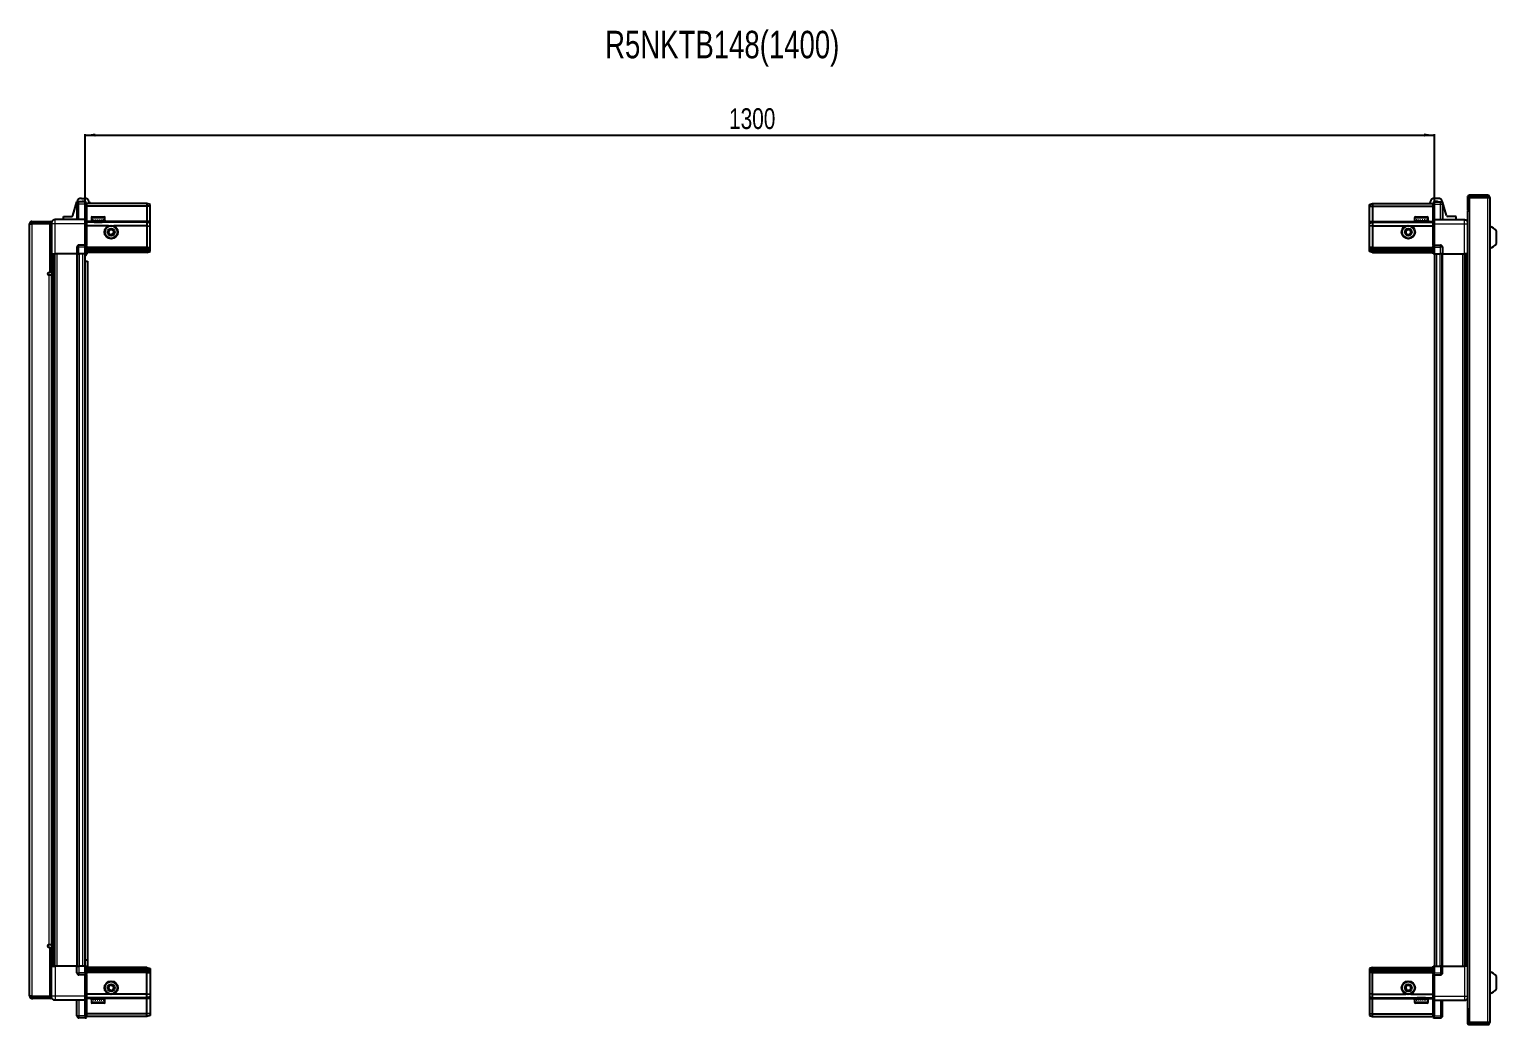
# Model space of a CAD drawing. Header units: millimetres. Extents: x 1256 to 6082, y -566 to 2006.
# Drawn here: x 3003 to 4416, y 1048 to 2006 of the extents above; entities that cross this region are included whole.
import ezdxf

# ---------------------------------------------------------------- set-up
doc = ezdxf.new("R2010")
doc.units = ezdxf.units.MM
doc.layers.add('FORMAT', color=7, linetype='Continuous')
doc.styles.add('SLDTEXTSTYLE0', font='TXT', dxfattribs={"width": 0.75})
doc.dimstyles.new('SLDDIMSTYLE0', dxfattribs={"dimtxt": 20, "dimasz": 10, "dimexe": 0, "dimexo": 0.0625, "dimgap": 5, "dimtad": 2, "dimdec": 1, "dimrnd": 1e-09, "dimzin": 12, "dimdsep": 46, "dimtxsty": 'SLDTEXTSTYLE0', "dimsah": 1, "dimcen": 0.09, "dimadec": 0, "dimazin": 3, "dimtfac": 1, "dimtofl": 0, "dimtmove": 0, "dimatfit": 3, "dimfxl": 0, "dimfrac": 2, "dimtolj": 1, "dimtzin": 12, "dimarcsym": 0})

# ---------------------------------------------------------------- blocks, each defined once
blk = doc.blocks.new('_D_5')
at = {"layer": 'FORMAT'}
for p, q in [((3056.5, 1790.1), (3056.5, 1905.6)), ((3056.5, 1904.6), (4356.5, 1904.6)), ((4356.5, 1790.1), (4356.5, 1905.6))]:
    blk.add_line(p, q, dxfattribs=at)
for points in [[(3056.5, 1904.6), (3066.5, 1903.1), (3066.5, 1906.1)], [(4356.5, 1904.6), (4346.5, 1906.1), (4346.5, 1903.1)]]:
    blk.add_solid(points, dxfattribs=at)
at = {"layer": 'FORMAT', "insert": (3676.9, 1930.4), "char_height": 20, "attachment_point": 1, "style": 'SLDTEXTSTYLE0'}
blk.add_mtext('1300', dxfattribs=at)

msp = doc.modelspace()

# ---------------------------------------------------------------- linework, layer by layer
at = {"color": 7, "linetype": 'Continuous', "lineweight": 25}
for p, q in [((3044.83, 1827.19), (3048.6, 1840.34)), ((3048.61, 1838.1), (3048.61, 1823.1)), ((3056.61, 1840.1), (3050.61, 1840.1)), ((3052.93, 1843.6), (3056.15, 1843.6)), ((3056.61, 1840.1), (3056.95, 1840.1)), ((3056.61, 1840.1), (3056.61, 1838.1)), ((3056.61, 1823.3), (3056.61, 1838.1)), ((3056.61, 1823.3), (3056.61, 1838.1)), ((3057.81, 1839.6), (3056.95, 1840.1)), ((3057.81, 1838.1), (3057.81, 1839.6)), ((3116.11, 1838.6), (3057.81, 1838.6)), ((3057.81, 1838.1), (3057.81, 1823.3)), ((3060.48, 1840.34), (3060.98, 1838.6)), ((3116.11, 1838.6), (3116.11, 1836.1)), ((3119.11, 1837.8), (3116.11, 1838.6)), ((3119.11, 1835.95), (3119.11, 1837.8)), ((4293.81, 1837.8), (4296.81, 1838.6)), ((4293.81, 1835.95), (4293.81, 1837.8)), ((4296.81, 1838.6), (4296.81, 1836.1)), ((4296.81, 1838.6), (4355.11, 1838.6)), ((4352.44, 1840.34), (4351.95, 1838.6)), ((4355.98, 1840.1), (4355.11, 1839.6)), ((4355.11, 1839.6), (4355.11, 1838.1)), ((4355.11, 1823.3), (4355.11, 1838.1)), ((4356.31, 1840.1), (4355.98, 1840.1)), ((4356.31, 1838.1), (4356.31, 1840.1)), ((4356.31, 1840.1), (4362.31, 1840.1)), ((4356.31, 1838.1), (4356.31, 1823.3)), ((4360, 1843.6), (4356.77, 1843.6)), ((4364.31, 1838.1), (4364.31, 1823.1)), ((4368.09, 1827.19), (4364.32, 1840.34)), ((4388.31, 1844.5), (4388.31, 1832.1)), ((4389.81, 1844.5), (4389.81, 1832.1)), ((4390.31, 1831.6), (4390.31, 1844.5)), ((4390.31, 1844.5), (4407.71, 1844.5)), ((4407.71, 1846.6), (4390.41, 1846.6)), ((4407.71, 1845.1), (4390.41, 1845.1)), ((4407.71, 1845.1), (4407.71, 1846.6)), ((4407.71, 1844.5), (4409.81, 1844.5)), ((4409.81, 1844.5), (4409.81, 1049.7)), ((3035.66, 1823.1), (3035.66, 1826.1)), ((3035.66, 1826.1), (3043.39, 1826.1)), ((3116.11, 1836.1), (3057.81, 1836.1)), ((3062.61, 1825), (3062.61, 1822.6)), ((3063.41, 1825.8), (3070.58, 1825.8)), ((3070.58, 1825.8), (3074.81, 1825.8)), ((3075.61, 1822.6), (3075.61, 1825)), ((3116.11, 1836.1), (3116.11, 1821.6)), ((3119.11, 1835.95), (3116.11, 1836.1)), ((3119.11, 1821.6), (3119.11, 1835.95)), ((4293.81, 1835.95), (4296.81, 1836.1)), ((4293.81, 1821.6), (4293.81, 1835.95)), ((4296.81, 1836.1), (4296.81, 1821.6)), ((4296.81, 1836.1), (4355.11, 1836.1)), ((4337.31, 1825), (4337.31, 1822.1)), ((4338.11, 1825.8), (4349.51, 1825.8)), ((4350.31, 1822.1), (4350.31, 1825)), ((4377.26, 1826.1), (4369.53, 1826.1)), ((4377.26, 1823.1), (4377.26, 1826.1)), ((4388.21, 1831.6), (4388.21, 1062.6)), ((4388.21, 1831.6), (4390.31, 1831.6)), ((4388.31, 1832.1), (4389.81, 1832.1)), ((3003.11, 1814.74), (3002.81, 1814.74)), ((3002.81, 1803.17), (3002.81, 1814.74)), ((3004.61, 1819.25), (3003.11, 1819.25)), ((3003.11, 1818.75), (3003.11, 1819.25)), ((3003.11, 1075.45), (3003.11, 1818.75)), ((3005.21, 1819.85), (3005.21, 1821.35)), ((3005.21, 1821.35), (3006.11, 1821.35)), ((3005.21, 1819.85), (3006.11, 1819.85)), ((3005.21, 1819.35), (3022.61, 1819.35)), ((3006.11, 1819.85), (3006.11, 1821.35)), ((3006.11, 1821.35), (3022.61, 1821.35)), ((3006.11, 1819.85), (3022.61, 1819.85)), ((3022.61, 1819.85), (3022.61, 1821.35)), ((3024.11, 1819.35), (3022.61, 1819.35)), ((3022.61, 1819.35), (3022.61, 1771.85)), ((3024.11, 1819.1), (3024.11, 1790.1)), ((3056.61, 1823.1), (3027.61, 1823.1)), ((3056.61, 1823.1), (3056.61, 1823.3)), ((3056.61, 1823.1), (3057.81, 1823.1)), ((3056.61, 1819.1), (3056.61, 1823.1)), ((3056.61, 1798.8), (3056.61, 1819.1)), ((3057.81, 1823.3), (3057.81, 1823.1)), ((3057.81, 1823.1), (3057.81, 1819.1)), ((3116.11, 1820.6), (3057.81, 1820.6)), ((3057.81, 1819.1), (3057.81, 1798.8)), ((3079.11, 1817.1), (3057.81, 1817.1)), ((3062.61, 1822.6), (3062.61, 1822.1)), ((3062.61, 1822.1), (3062.75, 1822.1)), ((3062.94, 1822.6), (3062.75, 1822.6)), ((3062.75, 1822.6), (3062.75, 1822.1)), ((3062.75, 1822.1), (3062.94, 1822.1)), ((3062.94, 1822.6), (3062.94, 1822.1)), ((3062.94, 1822.1), (3063.46, 1822.1)), ((3063.86, 1822.6), (3063.46, 1822.6)), ((3063.46, 1822.6), (3063.46, 1822.1)), ((3063.46, 1822.1), (3063.86, 1822.1)), ((3063.86, 1822.6), (3063.86, 1822.1)), ((3063.86, 1822.1), (3064.73, 1822.1)), ((3064.71, 1822.1), (3064.71, 1822)), ((3064.71, 1822), (3073.51, 1822)), ((3065.31, 1822.6), (3064.73, 1822.6)), ((3064.73, 1822.6), (3064.73, 1822.1)), ((3064.73, 1822.1), (3065.31, 1822.1)), ((3065.11, 1821.6), (3065.8, 1821.12)), ((3065.11, 1821.6), (3070.14, 1821.6)), ((3065.8, 1821.12), (3065.11, 1820.64)), ((3065.11, 1820.64), (3065.11, 1820.6)), ((3065.11, 1820.64), (3070.14, 1820.64)), ((3065.31, 1822.6), (3065.31, 1822.1)), ((3065.31, 1822.1), (3066.43, 1822.1)), ((3065.8, 1821.12), (3069.96, 1821.12)), ((3067.12, 1822.6), (3066.43, 1822.6)), ((3066.43, 1822.6), (3066.43, 1822.1)), ((3066.43, 1822.1), (3067.12, 1822.1)), ((3067.12, 1822.6), (3067.12, 1822.1)), ((3067.12, 1822.1), (3068.39, 1822.1)), ((3069.13, 1822.6), (3068.39, 1822.6)), ((3068.39, 1822.6), (3068.39, 1822.1)), ((3068.39, 1822.1), (3068.63, 1822.1)), ((3068.63, 1822.6), (3068.63, 1822.1)), ((3069.12, 1822.6), (3069.12, 1822.1)), ((3069.12, 1822.1), (3069.13, 1822.1)), ((3069.13, 1822.6), (3069.13, 1822.1)), ((3069.13, 1822.1), (3070.43, 1822.1)), ((3069.96, 1821.12), (3072.42, 1821.12)), ((3070.14, 1821.6), (3073.11, 1821.6)), ((3070.14, 1820.64), (3073.11, 1820.64)), ((3071.14, 1822.6), (3070.43, 1822.6)), ((3070.43, 1822.6), (3070.43, 1822.1)), ((3070.48, 1822.6), (3070.48, 1822.1)), ((3070.48, 1822.1), (3071.14, 1822.1)), ((3071.14, 1822.6), (3071.14, 1822.1)), ((3071.14, 1822.1), (3072.33, 1822.1)), ((3072.95, 1822.6), (3072.33, 1822.6)), ((3072.33, 1822.6), (3072.33, 1822.1)), ((3072.33, 1822.1), (3072.95, 1822.1)), ((3072.42, 1821.12), (3073.11, 1821.6)), ((3073.11, 1820.64), (3072.42, 1821.12)), ((3072.95, 1822.6), (3072.95, 1822.1)), ((3072.95, 1822.1), (3073.92, 1822.1)), ((3073.11, 1820.6), (3073.11, 1820.64)), ((3073.51, 1822), (3073.51, 1822.1)), ((3074.38, 1822.6), (3073.92, 1822.6)), ((3073.92, 1822.6), (3073.92, 1822.1)), ((3073.92, 1822.1), (3074.38, 1822.1)), ((3074.38, 1822.6), (3074.38, 1822.1)), ((3074.38, 1822.1), (3075.03, 1822.1)), ((3075.3, 1822.6), (3075.03, 1822.6)), ((3075.03, 1822.6), (3075.03, 1822.1)), ((3075.03, 1822.1), (3075.3, 1822.1)), ((3075.3, 1822.6), (3075.3, 1822.1)), ((3075.3, 1822.1), (3075.57, 1822.1)), ((3075.61, 1822.6), (3075.57, 1822.6)), ((3075.57, 1822.6), (3075.57, 1822.1)), ((3075.57, 1822.1), (3075.61, 1822.1)), ((3075.61, 1822.6), (3075.61, 1822.1)), ((3116.11, 1817.1), (3084.11, 1817.1)), ((3116.11, 1821.6), (3116.11, 1820.6)), ((3116.11, 1820.6), (3116.11, 1817.1)), ((3119.11, 1819.8), (3116.11, 1820.6)), ((3116.11, 1817.1), (3116.11, 1796.6)), ((3116.11, 1817.1), (3119.11, 1816.77)), ((3119.11, 1819.8), (3119.11, 1821.6)), ((3119.11, 1816.77), (3119.11, 1819.8)), ((3119.11, 1796.6), (3119.11, 1816.77)), ((4293.81, 1819.8), (4293.81, 1821.6)), ((4293.81, 1819.8), (4296.81, 1820.6)), ((4293.81, 1816.77), (4293.81, 1819.8)), ((4296.81, 1817.1), (4293.81, 1816.77)), ((4293.81, 1796.6), (4293.81, 1816.77)), ((4296.81, 1821.6), (4296.81, 1820.6)), ((4296.81, 1820.6), (4296.81, 1817.1)), ((4296.81, 1820.6), (4355.11, 1820.6)), ((4296.81, 1817.1), (4296.81, 1796.6)), ((4296.81, 1817.1), (4328.81, 1817.1)), ((4333.81, 1817.1), (4355.11, 1817.1)), ((4337.31, 1822.1), (4337.35, 1822.1)), ((4337.47, 1822.6), (4337.35, 1822.6)), ((4337.35, 1822.6), (4337.35, 1822.1)), ((4337.35, 1822.1), (4337.47, 1822.1)), ((4337.47, 1822.6), (4337.47, 1822.1)), ((4337.47, 1822.1), (4337.88, 1822.1)), ((4338.22, 1822.6), (4337.88, 1822.6)), ((4337.88, 1822.6), (4337.88, 1822.1)), ((4337.88, 1822.1), (4338.22, 1822.1)), ((4338.22, 1822.6), (4338.22, 1822.1)), ((4338.22, 1822.1), (4338.99, 1822.1)), ((4339.52, 1822.6), (4338.99, 1822.6)), ((4338.99, 1822.6), (4338.99, 1822.1)), ((4338.99, 1822.1), (4339.52, 1822.1)), ((4339.41, 1822.1), (4339.41, 1822)), ((4339.41, 1822), (4348.21, 1822)), ((4339.52, 1822.6), (4339.52, 1822.1)), ((4339.52, 1822.1), (4340.57, 1822.1)), ((4339.81, 1821.6), (4340.5, 1821.12)), ((4339.81, 1821.6), (4347.81, 1821.6)), ((4340.5, 1821.12), (4339.81, 1820.64)), ((4339.81, 1820.64), (4339.81, 1820.6)), ((4339.81, 1820.64), (4347.81, 1820.64)), ((4340.5, 1821.12), (4347.12, 1821.12)), ((4341.23, 1822.6), (4340.57, 1822.6)), ((4340.57, 1822.6), (4340.57, 1822.1)), ((4340.57, 1822.1), (4341.23, 1822.1)), ((4341.23, 1822.6), (4341.23, 1822.1)), ((4341.23, 1822.1), (4342.47, 1822.1)), ((4343.2, 1822.6), (4342.47, 1822.6)), ((4342.47, 1822.6), (4342.47, 1822.1)), ((4342.47, 1822.1), (4342.91, 1822.1)), ((4342.91, 1822.6), (4342.91, 1822.1)), ((4343.2, 1822.6), (4343.2, 1822.1)), ((4343.2, 1822.1), (4344.5, 1822.1)), ((4345.23, 1822.6), (4344.5, 1822.6)), ((4344.5, 1822.6), (4344.5, 1822.1)), ((4344.77, 1822.6), (4344.77, 1822.1)), ((4344.77, 1822.1), (4345.23, 1822.1)), ((4345.23, 1822.6), (4345.23, 1822.1)), ((4345.23, 1822.1), (4346.47, 1822.1)), ((4347.12, 1822.6), (4346.47, 1822.6)), ((4346.47, 1822.6), (4346.47, 1822.1)), ((4346.47, 1822.1), (4347.12, 1822.1)), ((4347.12, 1822.6), (4347.12, 1822.1)), ((4347.12, 1822.1), (4348.17, 1822.1)), ((4347.12, 1821.12), (4347.81, 1821.6)), ((4347.81, 1820.64), (4347.12, 1821.12)), ((4347.81, 1820.6), (4347.81, 1820.64)), ((4348.69, 1822.6), (4348.17, 1822.6)), ((4348.17, 1822.6), (4348.17, 1822.1)), ((4348.17, 1822.1), (4348.69, 1822.1)), ((4348.21, 1822), (4348.21, 1822.1)), ((4348.69, 1822.6), (4348.69, 1822.1)), ((4348.69, 1822.1), (4349.45, 1822.1)), ((4349.78, 1822.6), (4349.45, 1822.6)), ((4349.45, 1822.6), (4349.45, 1822.1)), ((4349.45, 1822.1), (4349.78, 1822.1)), ((4349.78, 1822.6), (4349.78, 1822.1)), ((4349.78, 1822.1), (4350.17, 1822.1)), ((4350.28, 1822.6), (4350.17, 1822.6)), ((4350.17, 1822.6), (4350.17, 1822.1)), ((4350.17, 1822.1), (4350.28, 1822.1)), ((4350.28, 1822.6), (4350.28, 1822.1)), ((4350.28, 1822.1), (4350.31, 1822.1)), ((4355.11, 1823.1), (4355.11, 1823.3)), ((4356.31, 1823.1), (4355.11, 1823.1)), ((4355.11, 1819.1), (4355.11, 1823.1)), ((4355.11, 1798.8), (4355.11, 1819.1)), ((4356.31, 1823.3), (4356.31, 1823.1)), ((4356.31, 1823.1), (4356.31, 1819.1)), ((4356.31, 1823.1), (4385.31, 1823.1)), ((4356.31, 1819.1), (4356.31, 1798.8)), ((4416.41, 1800.1), (4416.41, 1812.1)), ((3002.81, 1803.17), (3003.11, 1803.17)), ((3048.61, 1796.6), (3048.61, 1790.1)), ((3056.61, 1798.6), (3050.61, 1798.6)), ((3056.61, 1798.6), (3056.61, 1798.8)), ((3056.61, 1798.6), (3056.61, 1796.6)), ((3056.61, 1798.6), (3057.81, 1798.6)), ((3056.61, 1790.1), (3056.61, 1796.6)), ((3056.61, 1790.1), (3056.61, 1796.6)), ((3056.95, 1790.1), (3056.95, 1796.6)), ((3057.81, 1798.8), (3057.81, 1798.6)), ((3057.81, 1797.93), (3057.81, 1798.6)), ((3057.81, 1797.93), (3057.81, 1790.1)), ((3116.11, 1795.6), (3057.81, 1795.6)), ((3116.11, 1796.6), (3116.11, 1795.6)), ((3116.11, 1795.6), (3116.11, 1794.6)), ((3116.11, 1795.6), (3119.11, 1794.8)), ((3119.11, 1794.8), (3119.11, 1796.6)), ((4293.81, 1794.8), (4293.81, 1796.6)), ((4296.81, 1795.6), (4293.81, 1794.8)), ((4296.81, 1796.6), (4296.81, 1795.6)), ((4296.81, 1795.6), (4296.81, 1794.6)), ((4296.81, 1795.6), (4355.11, 1795.6)), ((4355.11, 1798.6), (4355.11, 1798.8)), ((4356.31, 1798.6), (4355.11, 1798.6)), ((4355.11, 1798.6), (4355.11, 1797.93)), ((4355.11, 1790.1), (4355.11, 1797.93)), ((4355.98, 1796.6), (4355.98, 1790.1)), ((4356.31, 1798.8), (4356.31, 1798.6)), ((4356.31, 1796.6), (4356.31, 1798.6)), ((4356.31, 1798.6), (4362.31, 1798.6)), ((4356.31, 1796.6), (4356.31, 1798.6)), ((4356.31, 1796.6), (4356.31, 1790.1)), ((4364.31, 1796.6), (4364.31, 1790.1)), ((3022.61, 1792.85), (3024.11, 1792.85)), ((3024.11, 1790.1), (3022.61, 1790.1)), ((3024.76, 1104.1), (3024.76, 1790.1)), ((3026.55, 1790.1), (3026.55, 1104.1)), ((3026.59, 1790.1), (3026.59, 1104.1)), ((3048.61, 1790.1), (3027.61, 1790.1)), ((3048.61, 1790.1), (3050.61, 1790.1)), ((3049.26, 1104.1), (3049.26, 1790.1)), ((3056.61, 1790.1), (3050.61, 1790.1)), ((3056.46, 1104.1), (3056.46, 1790.1)), ((3056.46, 1783.1), (3058.96, 1783.1)), ((3056.61, 1790.1), (3056.95, 1790.1)), ((3056.61, 1790.1), (3056.61, 1790.1)), ((3057.81, 1790.1), (3056.95, 1790.1)), ((3056.95, 1790.1), (3056.95, 1790.1)), ((3116.11, 1794.6), (3057.81, 1794.6)), ((3116.11, 1793.1), (3057.81, 1793.1)), ((3116.11, 1791.6), (3057.81, 1791.6)), ((3058.96, 1783.1), (3058.96, 1109.6)), ((3116.11, 1794.6), (3116.11, 1793.1)), ((3116.11, 1794.6), (3119.11, 1794.06)), ((3116.11, 1793.1), (3119.11, 1793.56)), ((3116.11, 1793.1), (3116.11, 1791.6)), ((3116.11, 1791.6), (3119.11, 1792.41)), ((3119.11, 1794.06), (3119.11, 1794.8)), ((3119.11, 1793.56), (3119.11, 1794.06)), ((3119.11, 1792.41), (3119.11, 1793.56)), ((4293.81, 1794.06), (4293.81, 1794.8)), ((4296.81, 1794.6), (4293.81, 1794.06)), ((4293.81, 1793.56), (4293.81, 1794.06)), ((4296.81, 1793.1), (4293.81, 1793.56)), ((4293.81, 1792.41), (4293.81, 1793.56)), ((4296.81, 1791.6), (4293.81, 1792.41)), ((4296.81, 1794.6), (4296.81, 1793.1)), ((4296.81, 1794.6), (4355.11, 1794.6)), ((4296.81, 1793.1), (4355.11, 1793.1)), ((4296.81, 1793.1), (4296.81, 1791.6)), ((4296.81, 1791.6), (4355.11, 1791.6)), ((4355.98, 1790.1), (4355.11, 1790.1)), ((4356.31, 1790.1), (4355.98, 1790.1)), ((4356.31, 1790.1), (4362.31, 1790.1)), ((4356.46, 1790.1), (4356.46, 1104.1)), ((4364.31, 1790.1), (4362.31, 1790.1)), ((4363.66, 1790.1), (4363.66, 1104.1)), ((4364.31, 1790.1), (4385.31, 1790.1)), ((4386.33, 1104.1), (4386.33, 1790.1)), ((4386.37, 1104.1), (4386.37, 1790.1)), ((4388.16, 1790.1), (4388.16, 1104.1)), ((3022.61, 1771.85), (3021.26, 1771.85)), ((3021.26, 1769.85), (3022.01, 1769.85)), ((3022.01, 1769.85), (3024.11, 1769.85)), ((3024.11, 1769.85), (3024.11, 1124.35)), ((3022.01, 1124.35), (3021.26, 1124.35)), ((3021.26, 1122.35), (3022.61, 1122.35)), ((3024.11, 1124.35), (3022.01, 1124.35)), ((3022.61, 1122.35), (3022.61, 1074.85)), ((3024.11, 1104.1), (3022.61, 1104.1)), ((3024.11, 1075.1), (3024.11, 1104.1)), ((3048.61, 1104.1), (3027.61, 1104.1)), ((3048.61, 1097.6), (3048.61, 1104.1)), ((3048.61, 1104.1), (3050.61, 1104.1)), ((3056.61, 1104.1), (3050.61, 1104.1)), ((3058.96, 1109.6), (3056.46, 1109.6)), ((3056.61, 1097.6), (3056.61, 1104.1)), ((3056.61, 1104.1), (3056.95, 1104.1)), ((3056.95, 1097.6), (3056.95, 1104.1)), ((3056.95, 1104.1), (3057.81, 1104.1)), ((3057.81, 1104.1), (3057.81, 1096.28)), ((3058.96, 1109.6), (3058.96, 1102.6)), ((4355.11, 1096.28), (4355.11, 1104.1)), ((4355.11, 1104.1), (4355.98, 1104.1)), ((4355.98, 1104.1), (4355.98, 1104.1)), ((4355.98, 1104.1), (4355.98, 1097.6)), ((4356.31, 1104.1), (4355.98, 1104.1)), ((4356.31, 1104.1), (4356.31, 1097.6)), ((4356.31, 1104.1), (4356.31, 1104.1)), ((4356.31, 1104.1), (4362.31, 1104.1)), ((4356.31, 1104.1), (4356.31, 1097.6)), ((4364.31, 1104.1), (4362.31, 1104.1)), ((4364.31, 1097.6), (4364.31, 1104.1)), ((4364.31, 1104.1), (4385.31, 1104.1)), ((3003.11, 1091.04), (3002.81, 1091.04)), ((3002.81, 1081.36), (3002.81, 1091.04)), ((3024.11, 1101.35), (3022.61, 1101.35)), ((3056.61, 1095.6), (3050.61, 1095.6)), ((3056.61, 1097.6), (3056.61, 1095.6)), ((3056.61, 1097.6), (3056.61, 1095.6)), ((3056.61, 1095.6), (3057.81, 1095.6)), ((3056.61, 1095.4), (3056.61, 1095.6)), ((3056.61, 1075.1), (3056.61, 1095.4)), ((3116.11, 1102.6), (3057.81, 1102.6)), ((3116.11, 1101.1), (3057.81, 1101.1)), ((3116.11, 1099.6), (3057.81, 1099.6)), ((3116.11, 1098.6), (3057.81, 1098.6)), ((3057.81, 1095.6), (3057.81, 1096.28)), ((3057.81, 1095.6), (3057.81, 1095.4)), ((3057.81, 1095.4), (3057.81, 1075.1)), ((3116.11, 1101.1), (3116.11, 1102.6)), ((3116.11, 1102.6), (3119.11, 1101.8)), ((3116.11, 1099.6), (3116.11, 1101.1)), ((3116.11, 1101.1), (3119.11, 1100.65)), ((3116.11, 1099.6), (3119.11, 1100.15)), ((3116.11, 1098.6), (3116.11, 1099.6)), ((3116.11, 1098.6), (3119.11, 1099.41)), ((3116.11, 1097.6), (3116.11, 1098.6)), ((3116.11, 1077.1), (3116.11, 1097.6)), ((3119.11, 1101.8), (3119.11, 1100.65)), ((3119.11, 1100.65), (3119.11, 1100.15)), ((3119.11, 1100.15), (3119.11, 1099.41)), ((3119.11, 1099.41), (3119.11, 1097.6)), ((3119.11, 1097.6), (3119.11, 1077.44)), ((4296.81, 1102.6), (4293.81, 1101.8)), ((4293.81, 1101.8), (4293.81, 1100.65)), ((4296.81, 1101.1), (4293.81, 1100.65)), ((4293.81, 1100.65), (4293.81, 1100.15)), ((4296.81, 1099.6), (4293.81, 1100.15)), ((4293.81, 1100.15), (4293.81, 1099.41)), ((4296.81, 1098.6), (4293.81, 1099.41)), ((4293.81, 1099.41), (4293.81, 1097.6)), ((4293.81, 1097.6), (4293.81, 1077.44)), ((4296.81, 1101.1), (4296.81, 1102.6)), ((4296.81, 1102.6), (4355.11, 1102.6)), ((4296.81, 1101.1), (4355.11, 1101.1)), ((4296.81, 1099.6), (4296.81, 1101.1)), ((4296.81, 1099.6), (4355.11, 1099.6)), ((4296.81, 1098.6), (4296.81, 1099.6)), ((4296.81, 1098.6), (4355.11, 1098.6)), ((4296.81, 1097.6), (4296.81, 1098.6)), ((4296.81, 1077.1), (4296.81, 1097.6)), ((4355.11, 1096.28), (4355.11, 1095.6)), ((4356.31, 1095.6), (4355.11, 1095.6)), ((4355.11, 1095.4), (4355.11, 1095.6)), ((4355.11, 1075.1), (4355.11, 1095.4)), ((4356.31, 1095.6), (4356.31, 1097.6)), ((4356.31, 1095.6), (4356.31, 1095.4)), ((4356.31, 1095.6), (4362.31, 1095.6)), ((4356.31, 1095.4), (4356.31, 1075.1)), ((4416.41, 1082.1), (4416.41, 1094.1)), ((3002.81, 1079.47), (3002.81, 1081.36)), ((3002.81, 1079.47), (3003.11, 1079.47)), ((3003.11, 1074.95), (3003.11, 1075.45)), ((3004.61, 1074.95), (3003.11, 1074.95)), ((3022.61, 1074.85), (3005.21, 1074.85)), ((3005.21, 1074.35), (3005.21, 1072.85)), ((3005.21, 1074.35), (3006.11, 1074.35)), ((3006.11, 1074.35), (3006.11, 1072.85)), ((3022.61, 1074.35), (3006.11, 1074.35)), ((3022.61, 1074.85), (3024.11, 1074.85)), ((3022.61, 1074.35), (3022.61, 1072.85)), ((3056.61, 1071.1), (3056.61, 1075.1)), ((3079.11, 1077.1), (3057.81, 1077.1)), ((3057.81, 1075.1), (3057.81, 1071.1)), ((3116.11, 1077.1), (3084.11, 1077.1)), ((3116.11, 1077.1), (3119.11, 1077.44)), ((3116.11, 1073.6), (3116.11, 1077.1)), ((3119.11, 1074.41), (3116.11, 1073.6)), ((3119.11, 1077.44), (3119.11, 1074.41)), ((3119.11, 1074.41), (3119.11, 1072.6)), ((4296.81, 1077.1), (4293.81, 1077.44)), ((4293.81, 1077.44), (4293.81, 1074.41)), ((4293.81, 1074.41), (4296.81, 1073.6)), ((4293.81, 1074.41), (4293.81, 1072.6)), ((4296.81, 1077.1), (4328.81, 1077.1)), ((4296.81, 1073.6), (4296.81, 1077.1)), ((4333.81, 1077.1), (4355.11, 1077.1)), ((4355.11, 1071.1), (4355.11, 1075.1)), ((4356.31, 1075.1), (4356.31, 1071.1)), ((3005.21, 1072.85), (3006.11, 1072.85)), ((3022.61, 1072.85), (3006.11, 1072.85)), ((3056.61, 1071.1), (3027.61, 1071.1)), ((3048.61, 1056.1), (3048.61, 1071.1)), ((3056.61, 1071.1), (3057.81, 1071.1)), ((3056.61, 1070.9), (3056.61, 1071.1)), ((3056.61, 1056.1), (3056.61, 1070.9)), ((3116.11, 1073.6), (3057.81, 1073.6)), ((3057.81, 1071.1), (3057.81, 1070.9)), ((3057.81, 1070.9), (3057.81, 1056.1)), ((3062.61, 1072.1), (3062.61, 1069.2)), ((3062.71, 1072.1), (3062.61, 1072.1)), ((3062.71, 1071.6), (3062.71, 1072.1)), ((3062.87, 1072.1), (3062.71, 1072.1)), ((3062.71, 1071.6), (3062.87, 1071.6)), ((3062.87, 1071.6), (3062.87, 1072.1)), ((3063.36, 1072.1), (3062.87, 1072.1)), ((3063.36, 1071.6), (3063.36, 1072.1)), ((3063.75, 1072.1), (3063.36, 1072.1)), ((3063.36, 1071.6), (3063.75, 1071.6)), ((3063.56, 1068.4), (3063.41, 1068.4)), ((3074.81, 1068.4), (3063.56, 1068.4)), ((3063.75, 1071.6), (3063.75, 1072.1)), ((3064.58, 1072.1), (3063.75, 1072.1)), ((3064.58, 1071.6), (3064.58, 1072.1)), ((3065.14, 1072.1), (3064.58, 1072.1)), ((3064.58, 1071.6), (3065.14, 1071.6)), ((3064.71, 1072.2), (3064.71, 1072.1)), ((3070.11, 1072.2), (3064.71, 1072.2)), ((3065.11, 1073.6), (3065.11, 1073.57)), ((3065.11, 1073.57), (3065.8, 1073.09)), ((3065.22, 1073.57), (3065.11, 1073.57)), ((3065.8, 1073.09), (3065.11, 1072.6)), ((3065.22, 1072.6), (3065.11, 1072.6)), ((3065.14, 1071.6), (3065.14, 1072.1)), ((3066.25, 1072.1), (3065.14, 1072.1)), ((3073.11, 1073.57), (3065.22, 1073.57)), ((3073.11, 1072.6), (3065.22, 1072.6)), ((3065.89, 1073.09), (3065.8, 1073.09)), ((3072.42, 1073.09), (3065.89, 1073.09)), ((3066.25, 1071.6), (3066.25, 1072.1)), ((3066.93, 1072.1), (3066.25, 1072.1)), ((3066.25, 1071.6), (3066.93, 1071.6)), ((3066.93, 1071.6), (3066.93, 1072.1)), ((3068.19, 1072.1), (3066.93, 1072.1)), ((3068.19, 1071.6), (3068.19, 1072.1)), ((3068.49, 1072.1), (3068.19, 1072.1)), ((3068.19, 1071.6), (3068.93, 1071.6)), ((3068.49, 1071.6), (3068.49, 1072.1)), ((3068.93, 1071.6), (3068.93, 1072.1)), ((3070.22, 1072.1), (3068.93, 1072.1)), ((3073.51, 1072.2), (3070.11, 1072.2)), ((3070.22, 1071.6), (3070.22, 1072.1)), ((3070.22, 1071.6), (3070.94, 1071.6)), ((3070.35, 1071.6), (3070.35, 1072.1)), ((3070.94, 1072.1), (3070.35, 1072.1)), ((3070.94, 1071.6), (3070.94, 1072.1)), ((3072.15, 1072.1), (3070.94, 1072.1)), ((3072.15, 1071.6), (3072.15, 1072.1)), ((3072.78, 1072.1), (3072.15, 1072.1)), ((3072.15, 1071.6), (3072.78, 1071.6)), ((3072.42, 1073.09), (3073.11, 1073.57)), ((3073.11, 1072.6), (3072.42, 1073.09)), ((3072.78, 1071.6), (3072.78, 1072.1)), ((3073.78, 1072.1), (3072.78, 1072.1)), ((3073.11, 1073.57), (3073.11, 1073.6)), ((3073.51, 1072.1), (3073.51, 1072.2)), ((3073.78, 1071.6), (3073.78, 1072.1)), ((3074.26, 1072.1), (3073.78, 1072.1)), ((3073.78, 1071.6), (3074.26, 1071.6)), ((3074.26, 1071.6), (3074.26, 1072.1)), ((3074.95, 1072.1), (3074.26, 1072.1)), ((3074.95, 1071.6), (3074.95, 1072.1)), ((3075.23, 1072.1), (3074.95, 1072.1)), ((3074.95, 1071.6), (3075.23, 1071.6)), ((3075.23, 1071.6), (3075.23, 1072.1)), ((3075.55, 1072.1), (3075.23, 1072.1)), ((3075.55, 1071.6), (3075.55, 1072.1)), ((3075.61, 1072.1), (3075.55, 1072.1)), ((3075.55, 1071.6), (3075.61, 1071.6)), ((3075.61, 1069.2), (3075.61, 1072.1)), ((3075.61, 1071.6), (3075.61, 1072.1)), ((3075.61, 1072.1), (3075.61, 1072.1)), ((3116.11, 1072.6), (3116.11, 1073.6)), ((3116.11, 1058.1), (3116.11, 1072.6)), ((3119.11, 1072.6), (3119.11, 1058.26)), ((4293.81, 1072.6), (4293.81, 1058.26)), ((4296.81, 1073.6), (4355.11, 1073.6)), ((4296.81, 1072.6), (4296.81, 1073.6)), ((4296.81, 1058.1), (4296.81, 1072.6)), ((4337.31, 1072.1), (4337.31, 1069.2)), ((4337.33, 1072.1), (4337.31, 1072.1)), ((4337.33, 1071.6), (4337.33, 1072.1)), ((4337.43, 1072.1), (4337.33, 1072.1)), ((4337.33, 1071.6), (4337.43, 1071.6)), ((4337.43, 1071.6), (4337.43, 1072.1)), ((4337.8, 1072.1), (4337.43, 1072.1)), ((4337.8, 1071.6), (4337.8, 1072.1)), ((4338.12, 1072.1), (4337.8, 1072.1)), ((4337.8, 1071.6), (4338.12, 1071.6)), ((4349.51, 1068.4), (4338.11, 1068.4)), ((4338.12, 1071.6), (4338.12, 1072.1)), ((4338.86, 1072.1), (4338.12, 1072.1)), ((4338.86, 1071.6), (4338.86, 1072.1)), ((4339.37, 1072.1), (4338.86, 1072.1)), ((4338.86, 1071.6), (4339.37, 1071.6)), ((4339.37, 1071.6), (4339.37, 1072.1)), ((4340.4, 1072.1), (4339.37, 1072.1)), ((4339.41, 1072.2), (4339.41, 1072.1)), ((4348.21, 1072.2), (4339.41, 1072.2)), ((4339.81, 1073.6), (4339.81, 1073.57)), ((4339.81, 1073.57), (4340.5, 1073.09)), ((4347.81, 1073.57), (4339.81, 1073.57)), ((4340.5, 1073.09), (4339.81, 1072.6)), ((4347.81, 1072.6), (4339.81, 1072.6)), ((4340.4, 1071.6), (4340.4, 1072.1)), ((4341.05, 1072.1), (4340.4, 1072.1)), ((4340.4, 1071.6), (4341.05, 1071.6)), ((4347.12, 1073.09), (4340.5, 1073.09)), ((4341.05, 1071.6), (4341.05, 1072.1)), ((4342.28, 1072.1), (4341.05, 1072.1)), ((4342.28, 1071.6), (4342.28, 1072.1)), ((4342.77, 1072.1), (4342.28, 1072.1)), ((4342.28, 1071.6), (4343, 1071.6)), ((4342.77, 1071.6), (4342.77, 1072.1)), ((4343, 1071.6), (4343, 1072.1)), ((4344.3, 1072.1), (4343, 1072.1)), ((4344.3, 1071.6), (4344.3, 1072.1)), ((4344.3, 1071.6), (4345.04, 1071.6)), ((4344.64, 1071.6), (4344.64, 1072.1)), ((4345.04, 1072.1), (4344.64, 1072.1)), ((4345.04, 1071.6), (4345.04, 1072.1)), ((4346.28, 1072.1), (4345.04, 1072.1)), ((4346.28, 1071.6), (4346.28, 1072.1)), ((4346.95, 1072.1), (4346.28, 1072.1)), ((4346.28, 1071.6), (4346.95, 1071.6)), ((4346.95, 1071.6), (4346.95, 1072.1)), ((4348.02, 1072.1), (4346.95, 1072.1)), ((4347.12, 1073.09), (4347.81, 1073.57)), ((4347.81, 1072.6), (4347.12, 1073.09)), ((4347.81, 1073.57), (4347.81, 1073.6)), ((4348.02, 1071.6), (4348.02, 1072.1)), ((4348.55, 1072.1), (4348.02, 1072.1)), ((4348.02, 1071.6), (4348.55, 1071.6)), ((4348.21, 1072.1), (4348.21, 1072.2)), ((4348.55, 1071.6), (4348.55, 1072.1)), ((4349.34, 1072.1), (4348.55, 1072.1)), ((4349.34, 1071.6), (4349.34, 1072.1)), ((4349.7, 1072.1), (4349.34, 1072.1)), ((4349.34, 1071.6), (4349.7, 1071.6)), ((4349.7, 1071.6), (4349.7, 1072.1)), ((4350.13, 1072.1), (4349.7, 1072.1)), ((4350.13, 1071.6), (4350.13, 1072.1)), ((4350.26, 1072.1), (4350.13, 1072.1)), ((4350.13, 1071.6), (4350.26, 1071.6)), ((4350.26, 1071.6), (4350.26, 1072.1)), ((4350.31, 1072.1), (4350.26, 1072.1)), ((4350.31, 1069.2), (4350.31, 1072.1)), ((4356.31, 1071.1), (4355.11, 1071.1)), ((4355.11, 1070.9), (4355.11, 1071.1)), ((4355.11, 1056.1), (4355.11, 1070.9)), ((4356.31, 1071.1), (4356.31, 1070.9)), ((4356.31, 1071.1), (4385.31, 1071.1)), ((4356.31, 1070.9), (4356.31, 1056.1)), ((4356.31, 1070.9), (4356.31, 1056.1)), ((4364.31, 1056.1), (4364.31, 1071.1)), ((4390.31, 1062.6), (4388.21, 1062.6)), ((4388.31, 1062.1), (4389.81, 1062.1)), ((4388.31, 1062.1), (4388.31, 1049.7)), ((4389.81, 1062.1), (4389.81, 1049.7)), ((4390.31, 1049.7), (4390.31, 1062.6)), ((3056.61, 1054.1), (3050.61, 1054.1)), ((3056.61, 1056.1), (3056.61, 1054.1)), ((3056.61, 1054.1), (3056.95, 1054.1)), ((3056.61, 1054.1), (3056.61, 1054.1)), ((3056.61, 1054.1), (3056.95, 1054.1)), ((3056.95, 1054.1), (3057.81, 1054.6)), ((3056.95, 1054.1), (3057.81, 1054.6)), ((3116.11, 1058.1), (3057.81, 1058.1)), ((3057.81, 1054.6), (3057.81, 1056.1)), ((3116.11, 1055.6), (3057.81, 1055.6)), ((3119.11, 1058.26), (3116.11, 1058.1)), ((3116.11, 1055.6), (3116.11, 1058.1)), ((3119.11, 1056.41), (3116.11, 1055.6)), ((3119.11, 1058.26), (3119.11, 1056.41)), ((4293.81, 1058.26), (4296.81, 1058.1)), ((4293.81, 1058.26), (4293.81, 1056.41)), ((4293.81, 1056.41), (4296.81, 1055.6)), ((4296.81, 1058.1), (4355.11, 1058.1)), ((4296.81, 1055.6), (4296.81, 1058.1)), ((4296.81, 1055.6), (4355.11, 1055.6)), ((4355.11, 1056.1), (4355.11, 1054.6)), ((4355.11, 1054.6), (4355.98, 1054.1)), ((4356.31, 1054.1), (4355.98, 1054.1)), ((4356.31, 1054.1), (4356.31, 1056.1)), ((4356.31, 1054.1), (4362.31, 1054.1)), ((4407.71, 1049.7), (4390.31, 1049.7)), ((4390.41, 1049.1), (4407.71, 1049.1)), ((4390.41, 1047.6), (4407.71, 1047.6)), ((4409.81, 1049.7), (4407.71, 1049.7)), ((4407.71, 1049.1), (4407.71, 1047.6))]:
    msp.add_line(p, q, dxfattribs=at)
at = {"color": 8, "linetype": 'Continuous', "lineweight": 18}
for p, q in [((3050.61, 1838.1), (3048.61, 1838.1)), ((3050.61, 1838.1), (3050.61, 1840.1)), ((3050.61, 1823.1), (3050.61, 1838.1)), ((3056.61, 1838.1), (3050.61, 1838.1)), ((3056.61, 1838.1), (3057.81, 1838.1)), ((4356.31, 1838.1), (4355.11, 1838.1)), ((4356.31, 1838.1), (4362.31, 1838.1)), ((4362.31, 1838.1), (4362.31, 1840.1)), ((4362.31, 1823.1), (4362.31, 1838.1)), ((4362.31, 1838.1), (4364.31, 1838.1)), ((4389.81, 1844.5), (4388.31, 1844.5)), ((4390.41, 1845.1), (4390.41, 1846.6)), ((4407.71, 1844.5), (4407.71, 1049.7)), ((3062.61, 1825), (3070.78, 1825)), ((3070.78, 1825), (3075.61, 1825)), ((4337.31, 1825), (4350.31, 1825)), ((4390.31, 1831.6), (4390.31, 1062.6)), ((3005.21, 1819.35), (3005.21, 1074.85)), ((3027.61, 1790.1), (3027.61, 1819.1)), ((3056.61, 1819.1), (3027.61, 1819.1)), ((3056.61, 1823.3), (3057.81, 1823.3)), ((3056.61, 1819.1), (3057.81, 1819.1)), ((3065.11, 1821.6), (3057.81, 1821.6)), ((3116.11, 1821.6), (3073.11, 1821.6)), ((3119.11, 1821.6), (3116.11, 1821.6)), ((4293.81, 1821.6), (4296.81, 1821.6)), ((4296.81, 1821.6), (4339.81, 1821.6)), ((4347.81, 1821.6), (4355.11, 1821.6)), ((4355.11, 1823.3), (4356.31, 1823.3)), ((4356.31, 1819.1), (4355.11, 1819.1)), ((4356.31, 1819.1), (4385.31, 1819.1)), ((4385.31, 1790.1), (4385.31, 1819.1)), ((3048.61, 1796.6), (3050.61, 1796.6)), ((3050.61, 1796.6), (3050.61, 1798.6)), ((3050.61, 1790.1), (3050.61, 1796.6)), ((3056.61, 1796.6), (3050.61, 1796.6)), ((3056.61, 1798.8), (3057.81, 1798.8)), ((3056.61, 1796.6), (3056.95, 1796.6)), ((3116.11, 1796.6), (3057.81, 1796.6)), ((3116.11, 1796.6), (3119.11, 1796.6)), ((4296.81, 1796.6), (4293.81, 1796.6)), ((4296.81, 1796.6), (4355.11, 1796.6)), ((4355.11, 1798.8), (4356.31, 1798.8)), ((4356.31, 1796.6), (4355.98, 1796.6)), ((4356.31, 1796.6), (4362.31, 1796.6)), ((4362.31, 1796.6), (4362.31, 1798.6)), ((4362.31, 1790.1), (4362.31, 1796.6)), ((4364.31, 1796.6), (4362.31, 1796.6)), ((3024.11, 1769.85), (3024.11, 1790.1)), ((3025.35, 1790.1), (3025.35, 1104.1)), ((3027.79, 1104.1), (3027.79, 1790.1)), ((3029.21, 1790.1), (3029.21, 1104.1)), ((3048.61, 1104.1), (3048.61, 1790.1)), ((3051.26, 1104.1), (3051.26, 1790.1)), ((3054.46, 1104.1), (3054.46, 1790.1)), ((3056.61, 1790.1), (3056.95, 1790.1)), ((4358.46, 1790.1), (4358.46, 1104.1)), ((4361.66, 1790.1), (4361.66, 1104.1)), ((4364.31, 1790.1), (4364.31, 1104.1)), ((4383.71, 1104.1), (4383.71, 1790.1)), ((4385.13, 1790.1), (4385.13, 1104.1)), ((4387.58, 1104.1), (4387.58, 1790.1)), ((3022.01, 1124.35), (3022.01, 1769.85)), ((3024.11, 1104.1), (3024.11, 1124.35)), ((3027.61, 1104.1), (3027.61, 1075.1)), ((3050.61, 1104.1), (3050.61, 1097.6)), ((4356.31, 1104.1), (4355.98, 1104.1)), ((4362.31, 1104.1), (4362.31, 1097.6)), ((4385.31, 1104.1), (4385.31, 1075.1)), ((3048.61, 1097.6), (3050.61, 1097.6)), ((3050.61, 1097.6), (3050.61, 1095.6)), ((3056.61, 1097.6), (3050.61, 1097.6)), ((3056.61, 1097.6), (3056.95, 1097.6)), ((3057.81, 1095.4), (3056.61, 1095.4)), ((3116.11, 1097.6), (3057.81, 1097.6)), ((3116.11, 1097.6), (3119.11, 1097.6)), ((4296.81, 1097.6), (4293.81, 1097.6)), ((4296.81, 1097.6), (4355.11, 1097.6)), ((4356.31, 1095.4), (4355.11, 1095.4)), ((4356.31, 1097.6), (4355.98, 1097.6)), ((4356.31, 1097.6), (4362.31, 1097.6)), ((4364.31, 1097.6), (4362.31, 1097.6)), ((4362.31, 1097.6), (4362.31, 1095.6)), ((3056.61, 1075.1), (3027.61, 1075.1)), ((3056.61, 1075.1), (3057.81, 1075.1)), ((4356.31, 1075.1), (4355.11, 1075.1)), ((4356.31, 1075.1), (4385.31, 1075.1)), ((3050.61, 1071.1), (3050.61, 1056.1)), ((3057.81, 1070.9), (3056.61, 1070.9)), ((3065.11, 1072.6), (3057.81, 1072.6)), ((3062.78, 1069.2), (3062.61, 1069.2)), ((3075.61, 1069.2), (3062.78, 1069.2)), ((3116.11, 1072.6), (3073.11, 1072.6)), ((3119.11, 1072.6), (3116.11, 1072.6)), ((4293.81, 1072.6), (4296.81, 1072.6)), ((4296.81, 1072.6), (4339.81, 1072.6)), ((4350.31, 1069.2), (4337.31, 1069.2)), ((4347.81, 1072.6), (4355.11, 1072.6)), ((4356.31, 1070.9), (4355.11, 1070.9)), ((4362.31, 1071.1), (4362.31, 1056.1)), ((3050.61, 1056.1), (3048.61, 1056.1)), ((3056.61, 1056.1), (3050.61, 1056.1)), ((3050.61, 1056.1), (3050.61, 1054.1)), ((3056.61, 1056.1), (3057.81, 1056.1)), ((4356.31, 1056.1), (4355.11, 1056.1)), ((4356.31, 1056.1), (4362.31, 1056.1)), ((4362.31, 1056.1), (4364.31, 1056.1)), ((4362.31, 1056.1), (4362.31, 1054.1)), ((4389.81, 1049.7), (4388.31, 1049.7)), ((4390.41, 1049.1), (4390.41, 1047.6))]:
    msp.add_line(p, q, dxfattribs=at)
at = {"color": 7, "linetype": 'Continuous', "lineweight": 25}
for centre, radius in [((3081.61, 1811.1), 6.5), ((3081.61, 1811.1), 3.46), ((4331.31, 1811.1), 6.5), ((4331.31, 1811.1), 3.46), ((3081.61, 1083.1), 6.5), ((4331.31, 1083.1), 6.5), ((3081.61, 1083.1), 3.46), ((4331.31, 1083.1), 3.46)]:
    msp.add_circle(centre, radius, dxfattribs=at)
at = {"color": 8, "linetype": 'Continuous', "lineweight": 18}
for centre in [(3081.61, 1811.1), (4331.31, 1811.1), (3081.61, 1083.1), (4331.31, 1083.1)]:
    msp.add_circle(centre, 5.7, dxfattribs=at)
at = {"color": 7, "linetype": 'Continuous', "lineweight": 25}
for centre, radius, start, end in [((3052.93, 1839.1), 4.5, 90, 164), ((3050.61, 1838.1), 2, 90, 180), ((3054.56, 1838.7), 1.9, 47.4631, 132.5369), ((3056.15, 1839.1), 4.5, 16, 90), ((4356.77, 1839.1), 4.5, 90, 164), ((4358.36, 1838.7), 1.9, 47.4631, 132.5369), ((4360, 1839.1), 4.5, 16, 90), ((4362.31, 1838.1), 2, 0, 90), ((4390.41, 1844.5), 2.1, 90, 180), ((4390.41, 1844.5), 0.6, 90, 180), ((4407.71, 1844.5), 2.1, 360, 90), ((4407.71, 1844.5), 0.6, 360, 90), ((3043.39, 1827.6), 1.5, 270, 344), ((3063.41, 1825), 0.8, 90, 180), ((3074.81, 1825), 0.8, 0, 90), ((4338.11, 1825), 0.8, 90, 180), ((4349.51, 1825), 0.8, 0, 90), ((4369.53, 1827.6), 1.5, 196, 270), ((3005.11, 1818.85), 0.5, 90, 117.7907), ((3022.51, 1819.25), 0.6, 9.59407, 90), ((3022.51, 1819.25), 2.1, 32.2369, 87.2706), ((3064.71, 1821.6), 0.4, 0, 90), ((3073.51, 1821.6), 0.4, 90, 180), ((3081.61, 1811.1), 2.5, 161.00659, 221.00659), ((3081.61, 1811.1), 2.5, 101.00659, 161.00659), ((3081.61, 1811.1), 2.5, 221.00659, 281.00659), ((3081.61, 1811.1), 2.5, 41.00659, 101.00659), ((3081.61, 1811.1), 2.5, 281.00659, 341.00659), ((3081.61, 1811.1), 2.5, 341.00659, 41.00659), ((4331.31, 1811.1), 2.5, 120.74103, 180.74103), ((4331.31, 1811.1), 2.5, 180.74103, 240.74103), ((4331.31, 1811.1), 2.5, 60.74103, 120.74103), ((4331.31, 1811.1), 2.5, 0.74103, 60.74103), ((4331.31, 1811.1), 2.5, 300.74103, 0.74103), ((4339.41, 1821.6), 0.4, 0, 90), ((4348.21, 1821.6), 0.4, 90, 180), ((4406.79, 1805.08), 11.91, 36.1266, 75.29965), ((3050.61, 1796.6), 2, 90, 180), ((4331.31, 1811.1), 2.5, 240.74103, 300.74103), ((4362.31, 1796.6), 2, 0, 90), ((4406.79, 1807.13), 11.91, 284.70035, 323.8734), ((3053.96, 1792.75), 5, 300, 346.70293), ((3021.26, 1770.85), 1, 90, 270), ((3021.26, 1123.35), 1, 90, 270), ((3050.61, 1097.6), 2, 180, 270), ((4362.31, 1097.6), 2, 270, 0), ((4406.79, 1087.08), 11.91, 36.1266, 75.29965), ((3005.11, 1075.35), 0.5, 243.58436, 270), ((3022.51, 1074.95), 0.6, 270, 350.40593), ((3081.61, 1083.1), 2.5, 127.98423, 187.98423), ((3081.61, 1083.1), 2.5, 187.98423, 247.98423), ((3081.61, 1083.1), 2.5, 67.98423, 127.98423), ((3081.61, 1083.1), 2.5, 247.98423, 307.98423), ((3081.61, 1083.1), 2.5, 7.98423, 67.98423), ((3081.61, 1083.1), 2.5, 307.98423, 7.98423), ((4331.31, 1083.1), 2.5, 155.91157, 215.91157), ((4331.31, 1083.1), 2.5, 95.91157, 155.91157), ((4331.31, 1083.1), 2.5, 215.91157, 275.91157), ((4331.31, 1083.1), 2.5, 35.91157, 95.91157), ((4331.31, 1083.1), 2.5, 275.91157, 335.91157), ((4331.31, 1083.1), 2.5, 335.91157, 35.91157), ((4406.79, 1089.13), 11.91, 284.70035, 323.8734), ((3022.51, 1074.95), 2.1, 272.7294, 327.8305), ((3063.41, 1069.2), 0.8, 180, 270), ((3064.71, 1072.6), 0.4, 270, 0), ((3073.51, 1072.6), 0.4, 180, 270), ((3074.81, 1069.2), 0.8, 270, 360), ((4338.11, 1069.2), 0.8, 180, 270), ((4339.41, 1072.6), 0.4, 270, 0), ((4348.21, 1072.6), 0.4, 180, 270), ((4349.51, 1069.2), 0.8, 270, 0), ((3050.61, 1056.1), 2, 180, 270), ((4362.31, 1056.1), 2, 270, 0), ((4390.41, 1049.7), 2.1, 180, 270), ((4390.41, 1049.7), 0.6, 180, 270), ((4407.71, 1049.7), 2.1, 270, 0), ((4407.71, 1049.7), 0.6, 270, 0)]:
    msp.add_arc(centre, radius, start, end, dxfattribs=at)
for centre, start_param, end_param in [((3060.41, 1796.6), 2.4188584, 3.1415927), ((4352.51, 1796.6), 0, 0.7227342), ((3060.41, 1097.6), 3.1415927, 3.8643269), ((4352.51, 1097.6), 5.5604511, 6.2831853)]:
    msp.add_ellipse(centre, major_axis=(3.46, 0), ratio=0.5773503, start_param=start_param, end_param=end_param, dxfattribs=at)
for points, knots in [([(3005.21, 1821.35), (3004.96, 1821.33), (3004.46, 1821.28), (3003.82, 1820.88), (3003.36, 1820.32), (3003.14, 1819.75), (3003.12, 1819.38), (3003.11, 1819.25)], [0, 0, 0, 0, 0.2302553, 0.4485219, 0.6667858, 0.8850496, 1, 1, 1, 1]), ([(3003.11, 1818.75), (3003.14, 1818.8), (3003.19, 1818.89), (3003.58, 1819.02), (3004.14, 1819.15), (3004.72, 1819.27), (3005.09, 1819.33), (3005.21, 1819.35)], [0, 0, 0, 0, 0.23025534, 0.4485219, 0.6667858, 0.88504963, 1, 1, 1, 1]), ([(3027.61, 1823.1), (3027.17, 1823.06), (3026.49, 1822.99), (3025.68, 1822.55), (3025.12, 1822.1), (3024.67, 1821.54), (3024.23, 1820.72), (3024.16, 1820.04), (3024.11, 1819.6)], [0, 0, 0, 0, 0.23945684, 0.36836066, 0.5, 0.63163934, 0.76054316, 1, 1, 1, 1]), ([(3024.11, 1819.6), (3024.11, 1819.6), (3024.11, 1819.58), (3024.11, 1819.47), (3024.11, 1819.3), (3024.11, 1819.17), (3024.11, 1819.1)], [0, 0, 0, 0, 0.2493943, 0.5003335, 0.7501667, 1, 1, 1, 1]), ([(3078.78, 1810.55), (3078.95, 1811.04), (3079.26, 1811.95), (3079.57, 1812.86), (3079.72, 1813.28)], [0, 0, 0, 0, 0.53468586, 1, 1, 1, 1]), ([(3080.67, 1808.37), (3080.45, 1808.63), (3079.91, 1809.26), (3079.25, 1810.01), (3078.86, 1810.46), (3078.78, 1810.55)], [0, 0, 0, 0, 0.3629006, 0.8668753, 1, 1, 1, 1]), ([(3079.72, 1813.28), (3080.22, 1813.38), (3081.17, 1813.57), (3082.11, 1813.75), (3082.55, 1813.83)], [0, 0, 0, 0, 0.5346859, 1, 1, 1, 1]), ([(3082.55, 1813.83), (3082.63, 1813.74), (3083.03, 1813.29), (3083.68, 1812.54), (3084.22, 1811.92), (3084.44, 1811.66)], [0, 0, 0, 0, 0.1331247, 0.6370994, 1, 1, 1, 1]), ([(3084.44, 1811.66), (3084.28, 1811.17), (3083.96, 1810.26), (3083.65, 1809.35), (3083.51, 1808.93)], [0, 0, 0, 0, 0.5346859, 1, 1, 1, 1]), ([(4328.79, 1812.52), (4329.24, 1812.78), (4330.06, 1813.27), (4330.89, 1813.76), (4331.27, 1813.99)], [0, 0, 0, 0, 0.5346859, 1, 1, 1, 1]), ([(4328.83, 1809.63), (4328.83, 1809.75), (4328.82, 1810.35), (4328.81, 1811.35), (4328.8, 1812.17), (4328.79, 1812.52)], [0, 0, 0, 0, 0.1331247, 0.6370994, 1, 1, 1, 1]), ([(4331.35, 1808.22), (4330.9, 1808.47), (4330.06, 1808.94), (4329.22, 1809.41), (4328.83, 1809.63)], [0, 0, 0, 0, 0.53468586, 1, 1, 1, 1]), ([(4331.27, 1813.99), (4331.72, 1813.74), (4332.57, 1813.27), (4333.4, 1812.8), (4333.79, 1812.58)], [0, 0, 0, 0, 0.5346859, 1, 1, 1, 1]), ([(4333.83, 1809.69), (4333.39, 1809.43), (4332.56, 1808.94), (4331.73, 1808.45), (4331.35, 1808.22)], [0, 0, 0, 0, 0.5346859, 1, 1, 1, 1]), ([(4333.79, 1812.58), (4333.8, 1812.24), (4333.81, 1811.41), (4333.82, 1810.42), (4333.83, 1809.82), (4333.83, 1809.69)], [0, 0, 0, 0, 0.3629006, 0.8668753, 1, 1, 1, 1]), ([(4385.31, 1823.1), (4385.75, 1823.06), (4386.43, 1822.99), (4387.24, 1822.55), (4387.8, 1822.11), (4388.08, 1821.74), (4388.21, 1821.56)], [0, 0, 0, 0, 0.3842982, 0.5911726, 0.8024372, 1, 1, 1, 1]), ([(3083.51, 1808.93), (3083, 1808.83), (3082.05, 1808.64), (3081.11, 1808.46), (3080.67, 1808.37)], [0, 0, 0, 0, 0.5346859, 1, 1, 1, 1]), ([(3024.11, 1790.1), (3024.15, 1790.1), (3024.23, 1790.1), (3024.83, 1790.1), (3025.72, 1790.1), (3026.7, 1790.1), (3027.35, 1790.1), (3027.61, 1790.1)], [0, 0, 0, 0, 0.2146939, 0.4293877, 0.6440816, 0.8587754, 1, 1, 1, 1]), ([(4388.16, 1790.1), (4388.12, 1790.1), (4387.9, 1790.1), (4387.18, 1790.1), (4386.22, 1790.1), (4385.57, 1790.1), (4385.31, 1790.1)], [0, 0, 0, 0, 0.0717073, 0.4209791, 0.7702508, 1, 1, 1, 1]), ([(3024.11, 1104.1), (3024.15, 1104.1), (3024.23, 1104.1), (3024.83, 1104.1), (3025.72, 1104.1), (3026.7, 1104.1), (3027.35, 1104.1), (3027.61, 1104.1)], [0, 0, 0, 0, 0.21469386, 0.42938772, 0.64408158, 0.85877544, 1, 1, 1, 1]), ([(4388.16, 1104.1), (4388.12, 1104.1), (4387.9, 1104.1), (4387.18, 1104.1), (4386.22, 1104.1), (4385.57, 1104.1), (4385.31, 1104.1)], [0, 0, 0, 0, 0.0717073, 0.4209791, 0.7702508, 1, 1, 1, 1]), ([(3005.21, 1074.85), (3004.96, 1074.9), (3004.46, 1074.99), (3003.82, 1075.12), (3003.36, 1075.25), (3003.14, 1075.37), (3003.12, 1075.43), (3003.11, 1075.45)], [0, 0, 0, 0, 0.2302553, 0.4485219, 0.6667858, 0.8850496, 1, 1, 1, 1]), ([(3003.11, 1074.95), (3003.14, 1074.7), (3003.19, 1074.21), (3003.58, 1073.57), (3004.14, 1073.1), (3004.72, 1072.88), (3005.09, 1072.86), (3005.21, 1072.85)], [0, 0, 0, 0, 0.2302553, 0.4485219, 0.6667858, 0.8850496, 1, 1, 1, 1]), ([(3024.11, 1074.6), (3024.11, 1074.61), (3024.11, 1074.62), (3024.11, 1074.74), (3024.11, 1074.91), (3024.11, 1075.04), (3024.11, 1075.1)], [0, 0, 0, 0, 0.2493943, 0.5003335, 0.7501667, 1, 1, 1, 1]), ([(3027.61, 1071.1), (3027.17, 1071.15), (3026.49, 1071.22), (3025.68, 1071.66), (3025.12, 1072.11), (3024.67, 1072.67), (3024.23, 1073.49), (3024.16, 1074.16), (3024.11, 1074.6)], [0, 0, 0, 0, 0.23945684, 0.36836066, 0.5, 0.63163934, 0.76054316, 1, 1, 1, 1]), ([(3078.93, 1084.19), (3079.34, 1084.5), (3080.1, 1085.1), (3080.86, 1085.69), (3081.21, 1085.96)], [0, 0, 0, 0, 0.53468586, 1, 1, 1, 1]), ([(3079.34, 1081.33), (3079.32, 1081.45), (3079.24, 1082.04), (3079.1, 1083.03), (3078.98, 1083.85), (3078.93, 1084.19)], [0, 0, 0, 0, 0.1331247, 0.6370994, 1, 1, 1, 1]), ([(3082.01, 1080.25), (3081.53, 1080.44), (3080.64, 1080.8), (3079.75, 1081.16), (3079.34, 1081.33)], [0, 0, 0, 0, 0.5346859, 1, 1, 1, 1]), ([(3081.21, 1085.96), (3081.69, 1085.77), (3082.58, 1085.41), (3083.47, 1085.05), (3083.89, 1084.88)], [0, 0, 0, 0, 0.5346859, 1, 1, 1, 1]), ([(3084.29, 1082.02), (3083.88, 1081.7), (3083.12, 1081.11), (3082.36, 1080.52), (3082.01, 1080.25)], [0, 0, 0, 0, 0.5346859, 1, 1, 1, 1]), ([(3083.89, 1084.88), (3083.93, 1084.54), (3084.05, 1083.72), (3084.19, 1082.74), (3084.27, 1082.15), (3084.29, 1082.02)], [0, 0, 0, 0, 0.36290056, 0.86687533, 1, 1, 1, 1]), ([(4328.44, 1082.81), (4328.65, 1083.28), (4329.04, 1084.16), (4329.44, 1085.03), (4329.62, 1085.44)], [0, 0, 0, 0, 0.5346859, 1, 1, 1, 1]), ([(4330.13, 1080.47), (4329.83, 1080.89), (4329.26, 1081.67), (4328.7, 1082.45), (4328.44, 1082.81)], [0, 0, 0, 0, 0.5346859, 1, 1, 1, 1]), ([(4329.62, 1085.44), (4329.96, 1085.48), (4330.78, 1085.56), (4331.77, 1085.67), (4332.36, 1085.73), (4332.49, 1085.74)], [0, 0, 0, 0, 0.3629006, 0.8668753, 1, 1, 1, 1]), ([(4333, 1080.77), (4332.88, 1080.75), (4332.28, 1080.69), (4331.29, 1080.59), (4330.48, 1080.5), (4330.13, 1080.47)], [0, 0, 0, 0, 0.1331247, 0.6370994, 1, 1, 1, 1]), ([(4332.49, 1085.74), (4332.79, 1085.32), (4333.36, 1084.54), (4333.92, 1083.76), (4334.18, 1083.4)], [0, 0, 0, 0, 0.5346859, 1, 1, 1, 1]), ([(4334.18, 1083.4), (4333.97, 1082.93), (4333.58, 1082.05), (4333.19, 1081.17), (4333, 1080.77)], [0, 0, 0, 0, 0.5346859, 1, 1, 1, 1]), ([(4385.31, 1071.1), (4385.75, 1071.15), (4386.43, 1071.22), (4387.24, 1071.66), (4387.8, 1072.1), (4388.08, 1072.47), (4388.21, 1072.65)], [0, 0, 0, 0, 0.3842982, 0.5911726, 0.8024372, 1, 1, 1, 1])]:
    msp.add_open_spline(points, degree=3, knots=knots, dxfattribs=at)
for points in [[(3005.21, 1819.85), (3005.13, 1819.85), (3004.98, 1819.83), (3004.78, 1819.69), (3004.64, 1819.49), (3004.62, 1819.33), (3004.61, 1819.25)], [(3004.61, 1074.95), (3004.62, 1074.88), (3004.64, 1074.72), (3004.78, 1074.52), (3004.98, 1074.38), (3005.13, 1074.36), (3005.21, 1074.35)]]:
    msp.add_open_spline(points, degree=3, dxfattribs=at)
at = {"color": 8, "linetype": 'Continuous', "lineweight": 18}
for points, knots in [([(3027.61, 1819.1), (3027.17, 1819.1), (3026.49, 1819.1), (3025.68, 1819.1), (3025.12, 1819.1), (3024.67, 1819.1), (3024.23, 1819.1), (3024.16, 1819.1), (3024.11, 1819.1)], [0, 0, 0, 0, 0.23945684, 0.36836066, 0.5, 0.63163934, 0.76054316, 1, 1, 1, 1]), ([(4385.31, 1819.1), (4385.75, 1819.1), (4386.43, 1819.1), (4387.24, 1819.1), (4387.8, 1819.1), (4388.08, 1819.1), (4388.21, 1819.1)], [0, 0, 0, 0, 0.3842982, 0.5911726, 0.8024372, 1, 1, 1, 1]), ([(3027.61, 1075.1), (3027.17, 1075.1), (3026.49, 1075.1), (3025.68, 1075.1), (3025.12, 1075.1), (3024.67, 1075.1), (3024.23, 1075.1), (3024.16, 1075.1), (3024.11, 1075.1)], [0, 0, 0, 0, 0.2394568, 0.3683607, 0.5, 0.6316393, 0.7605432, 1, 1, 1, 1]), ([(4385.31, 1075.1), (4385.75, 1075.1), (4386.43, 1075.1), (4387.24, 1075.1), (4387.8, 1075.1), (4388.08, 1075.1), (4388.21, 1075.1)], [0, 0, 0, 0, 0.3842982, 0.5911726, 0.8024372, 1, 1, 1, 1])]:
    msp.add_open_spline(points, degree=3, knots=knots, dxfattribs=at)
for points in [[(3027.61, 1819.1), (3027.61, 1819.63), (3027.61, 1820.68), (3027.61, 1822), (3027.61, 1822.92), (3027.61, 1823.04), (3027.61, 1823.1)], [(4385.31, 1819.1), (4385.31, 1819.63), (4385.31, 1820.68), (4385.31, 1822), (4385.31, 1822.92), (4385.31, 1823.04), (4385.31, 1823.1)], [(3027.61, 1075.1), (3027.61, 1074.58), (3027.61, 1073.53), (3027.61, 1072.21), (3027.61, 1071.28), (3027.61, 1071.16), (3027.61, 1071.1)], [(4385.31, 1075.1), (4385.31, 1074.58), (4385.31, 1073.53), (4385.31, 1072.21), (4385.31, 1071.28), (4385.31, 1071.16), (4385.31, 1071.1)]]:
    msp.add_open_spline(points, degree=3, dxfattribs=at)

# ---------------------------------------------------------------- texts
at = {"layer": 'FORMAT', "insert": (3557.49, 2005.01), "char_height": 26.4583, "attachment_point": 1, "style": 'SLDTEXTSTYLE0'}
msp.add_mtext('R5NKTB148(1400)', dxfattribs=at)

# ---------------------------------------------------------------- dimensions: what is measured, and where the dimension line sits
at = {"layer": 'FORMAT'}
dim = msp.add_linear_dim(base=(4356.46, 1904.6), p1=(3056.46, 1790.1), p2=(4356.46, 1790.1), angle=0, dimstyle='SLDDIMSTYLE0', dxfattribs=at)
dim.commit()
dim.dimension.update_dxf_attribs({"geometry": '_D_5', "text_midpoint": (3706.46, 1904.6), "dimtype": 160})

doc.saveas('drawing.dxf')
